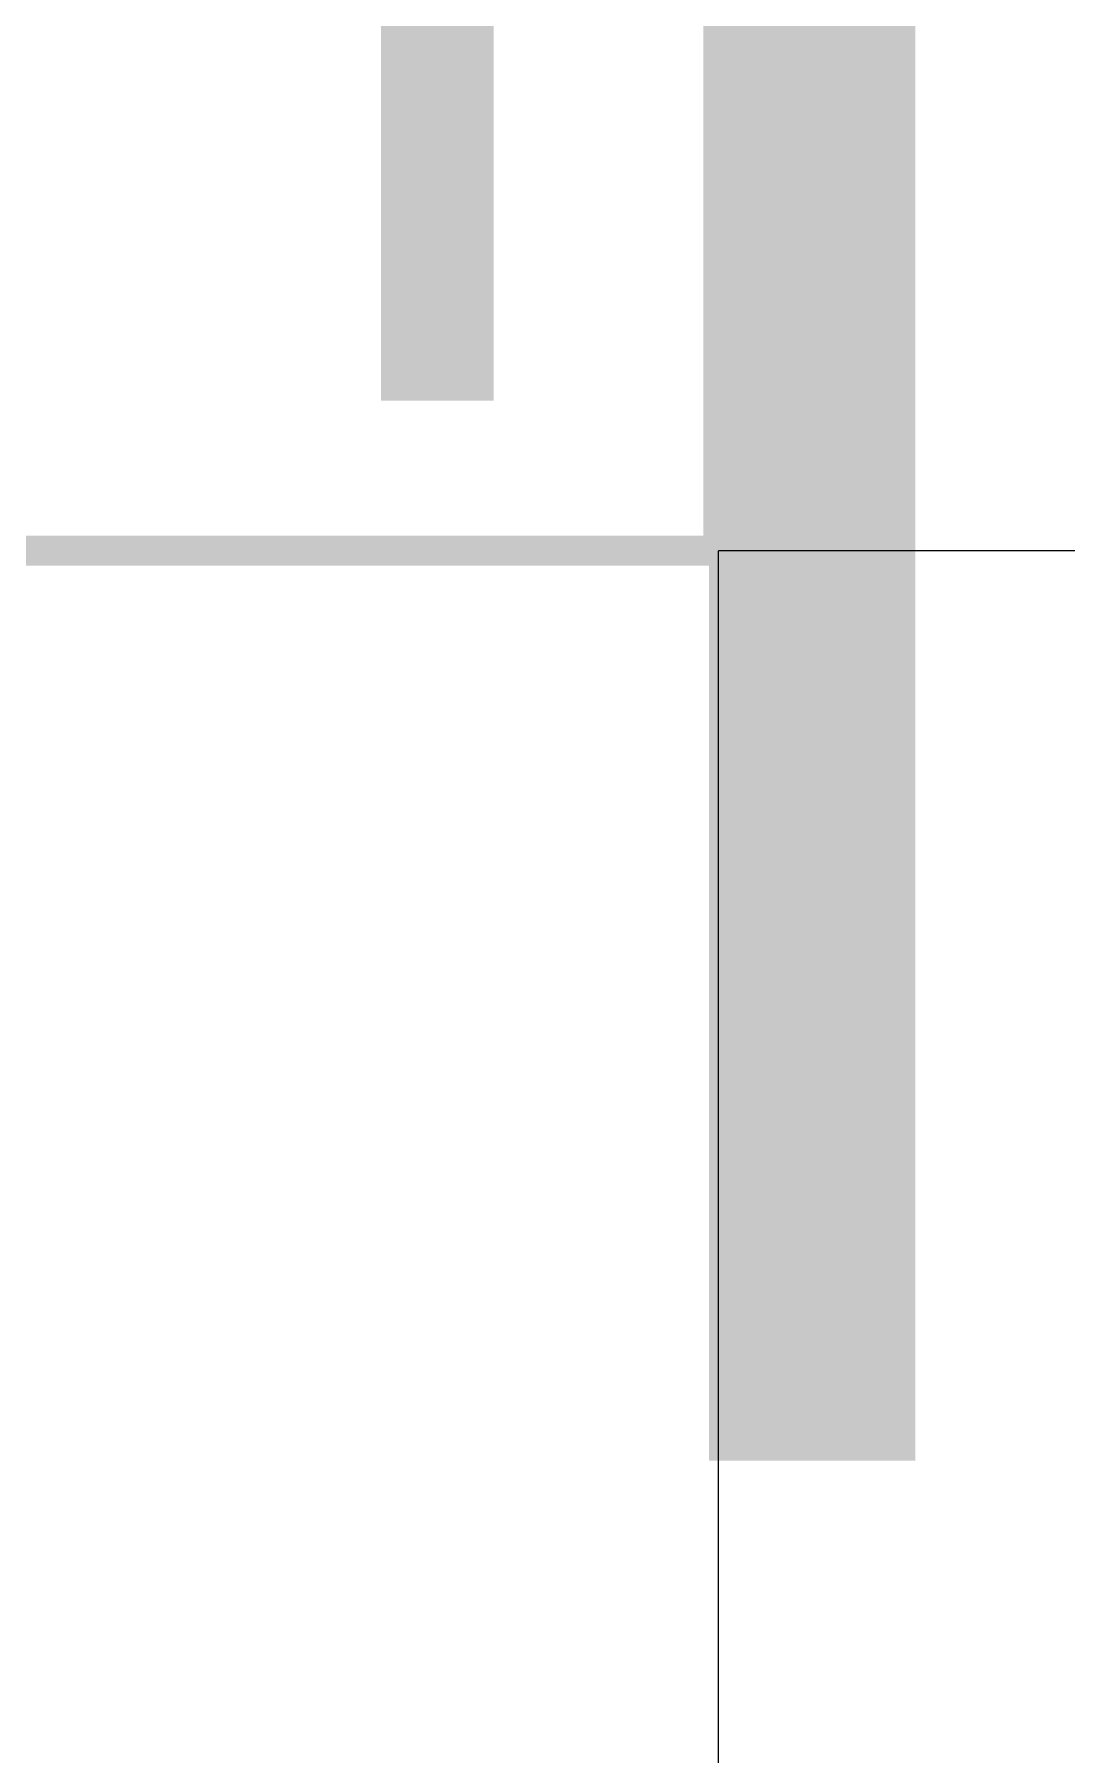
# Model space of a CAD drawing. Extents: x 27938 to 1507990, y 110129 to 923079.
# Drawn here: x 844384.1 to 844659.5, y 672085.9 to 672545 of the extents above; entities that cross this region are included whole.
import ezdxf

# ---------------------------------------------------------------- set-up
doc = ezdxf.new("R2010")
doc.units = 0
doc.header["$LTSCALE"] = 1000
doc.header["$MEASUREMENT"] = 0
for name, color, linetype in [('PIPE-废水', 31, 'TG_F'), ('VALVE_凝结', 7, 'Continuous'), ('看线', 251, 'Continuous')]:
    doc.layers.add(name, color=color, linetype=linetype)
doc.styles.add('TG_LINETYPE', font='SIMPLEX', dxfattribs={"width": 0.8, "height": 3, "bigfont": 'HZTXT'})
doc.linetypes.add('TG_F', pattern='A,2,-0.3,["F",TG_LINETYPE,S=0.1,R=0,X=-0.23,Y=-0.15],0', length=2.3)

# ---------------------------------------------------------------- blocks, each defined once
blk = doc.blocks.new('$VALVE$00000553')
at = {"const_width": 30}
blk.add_lwpolyline([(0, 100), (250, 100), (250, 100)], dxfattribs=at)

msp = doc.modelspace()

# ---------------------------------------------------------------- linework, layer by layer
at = {"color": 8, "const_width": 8}
msp.add_lwpolyline([(844566.58, 672557.17), (844566.58, 672407.17), (844266.58, 672407.17), (844266.58, 672557.17)], dxfattribs=at)
at = {"layer": 'PIPE-废水', "ltscale": 0.5, "const_width": 55}
msp.add_lwpolyline([(844591.58, 672164.31), (844591.58, 672932.17)], dxfattribs=at)
msp.add_lwpolyline([(844591.58, 672164.31), (844591.58, 672932.17)], dxfattribs=at)
at = {"layer": '看线', "color": 8, "ltscale": 0.5}
for points in [[(846566.58, 672407.17), (846566.58, 672057.17), (844566.58, 672057.17), (844566.58, 672407.17)], [(849166.58, 672407.17), (844566.58, 672407.17)]]:
    msp.add_lwpolyline(points, dxfattribs=at)

# ---------------------------------------------------------------- block references
at = {"layer": 'VALVE_凝结', "xscale": -1, "rotation": 90}
msp.add_blockref('$VALVE$00000553', (844591.58, 672697.17), dxfattribs=at)

doc.saveas('drawing.dxf')
